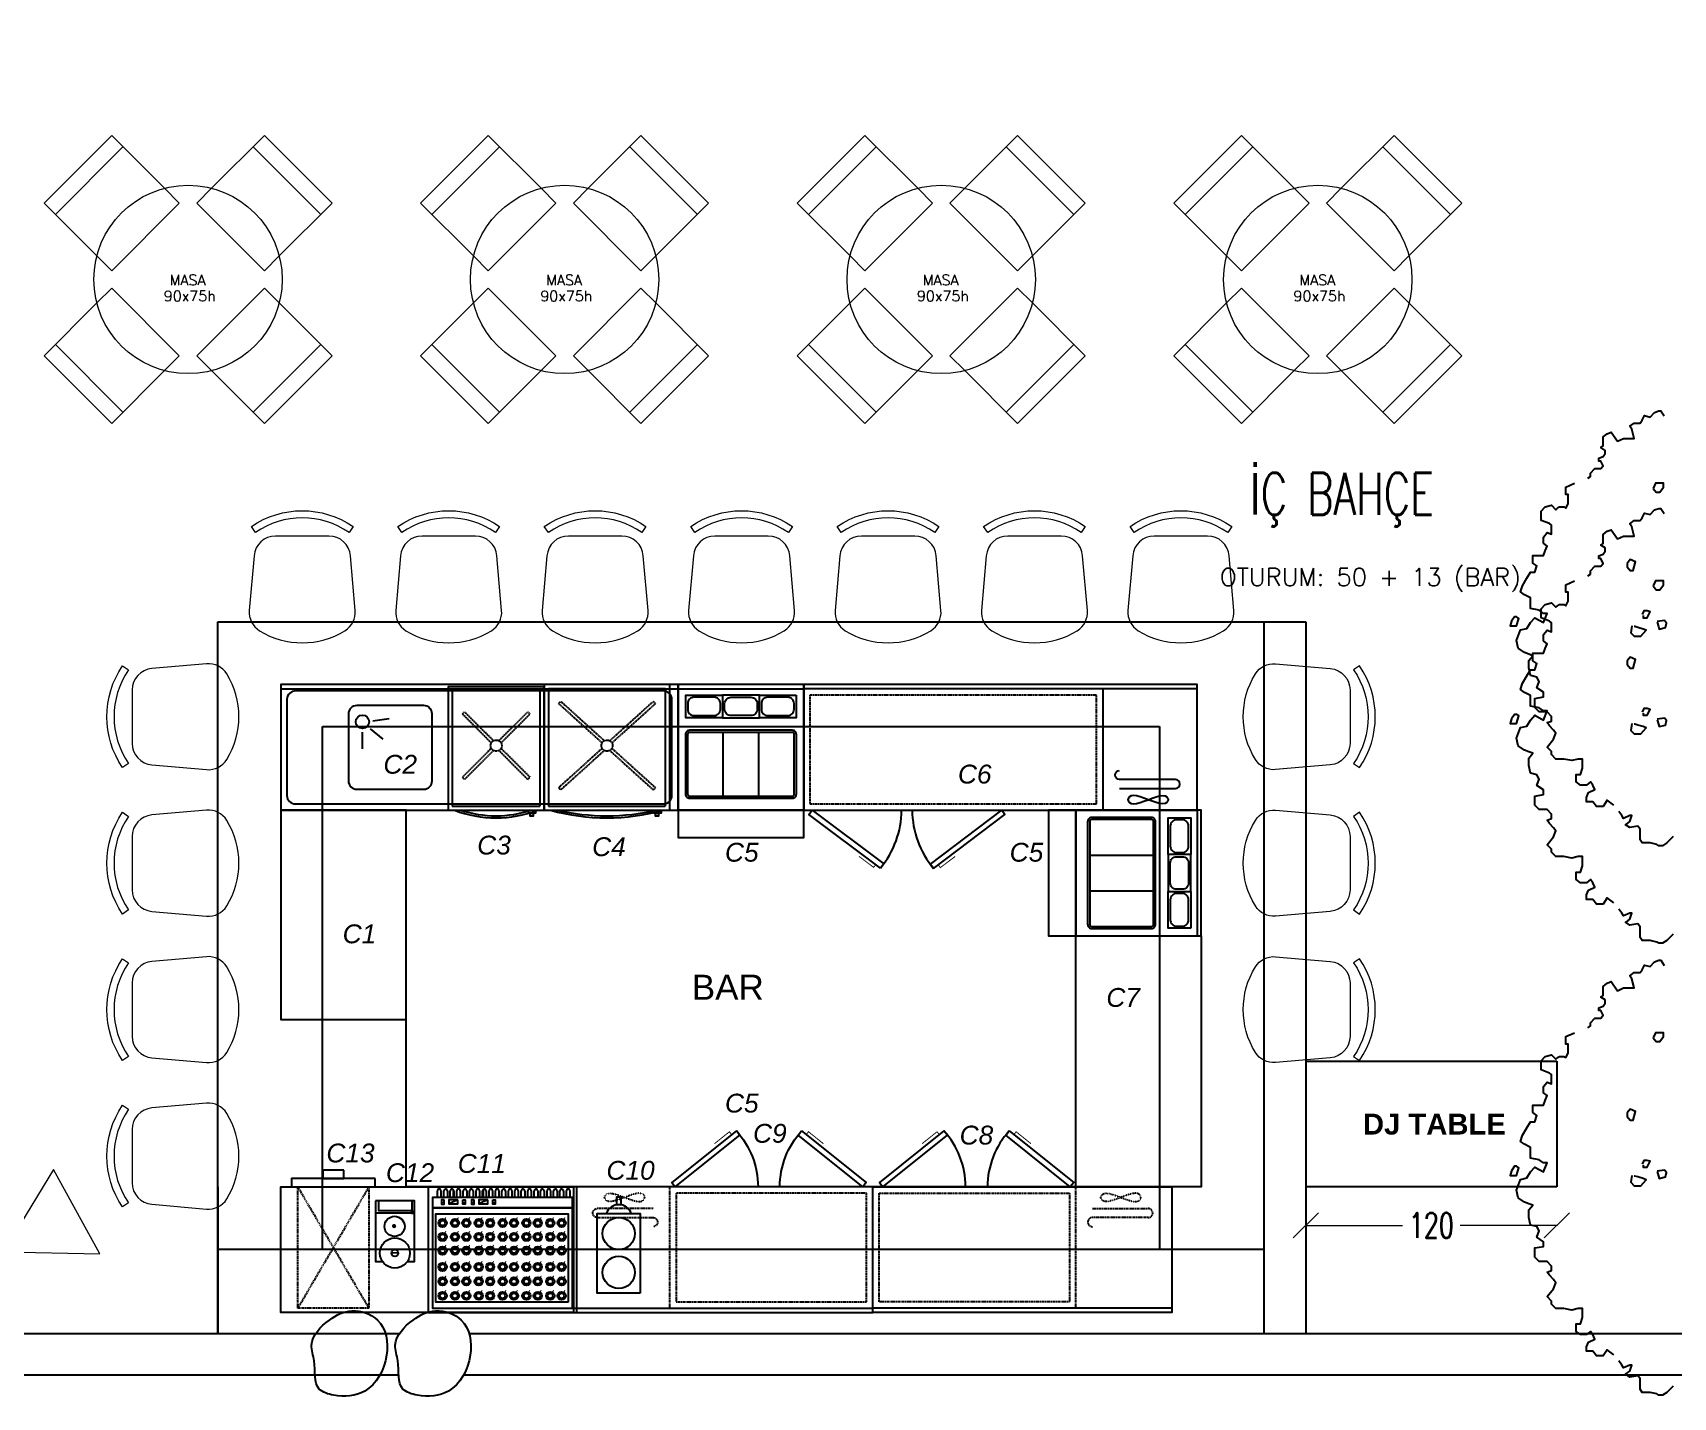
# Model space of a CAD drawing. Header units: centimetres. Extents: x 25718 to 30447, y -4730 to -3356.
# Drawn here: x 28800 to 29584, y -4681 to -4029 of the extents above; entities that cross this region are included whole.
import ezdxf
from ezdxf.enums import TextEntityAlignment as Align

# ---------------------------------------------------------------- set-up
doc = ezdxf.new("R2010")
doc.units = ezdxf.units.CM
doc.header["$PDMODE"] = 34
doc.linetypes.add('DASHED', pattern=[0.75, 0.5, -0.25])
doc.linetypes.add('HIDDEN', pattern=[9.525, 6.35, -3.175])
doc.layers.add('gor', color=7, linetype='Continuous', lineweight=18)
doc.layers.add('mn-tefris', color=241, linetype='Continuous', lineweight=20)
for name, color, linetype in [('HANE_duvar', 4, 'Continuous'), ('HANE_merdiven', 3, 'Continuous'), ('Kıtc-002 Çizgi', 7, 'Continuous'), ('Kıtc-006 Yazı 001', 1, 'Continuous'), ('mn-yazı1', 3, 'Continuous'), ('mn-yazı2', 11, 'Continuous'), ('S2000-002 Çizgi', 7, 'Continuous')]:
    doc.layers.add(name, color=color, linetype=linetype)
doc.styles.add('DIM', font='romans.shx', dxfattribs={"width": 0.7})
doc.styles.add('gotic', font='romanstw.shx', dxfattribs={"width": 0.8})
doc.styles.get("Standard").update_dxf_attribs({"font": 'arial.ttf'})
doc.styles.add('STY2', font='SASB____.PFB')
doc.dimstyles.new('iç', dxfattribs={"dimscale": 0.2, "dimtxt": 60, "dimasz": 60, "dimexe": 15, "dimexo": 10, "dimgap": 18, "dimtad": 0, "dimdec": 0, "dimrnd": 0.5, "dimdsep": 46, "dimtxsty": 'DIM', "dimblk": 'OBLIQUE', "dimcen": 6, "dimdle": 1.25, "dimse1": 1, "dimse2": 1, "dimclrd": 256, "dimclrt": 2, "dimadec": 0, "dimazin": 0, "dimtfac": 1, "dimtdec": 0, "dimtix": 1, "dimtmove": 1, "dimatfit": 3, "dimldrblk": 'OBLIQUE', "dimfxl": 1, "dimtolj": 1, "dimlwd": -1, "dimarcsym": 0})

# ---------------------------------------------------------------- blocks, each defined once
blk = doc.blocks.new('SAND6')
blk.add_line((0.2286, 0.381), (-0.2286, 0.381))
at = {"linetype": 'HIDDEN'}
for p, q in [((-0.2286, 0), (-0.2286, 0.1)), ((0.2286, 0.1), (0.2286, 0)), ((0.2286, 0), (-0.2286, 0))]:
    blk.add_line(p, q, dxfattribs=at)
blk.add_lwpolyline([(0.2286, 0.1), (0.2286, 0.4572), (-0.2286, 0.4572), (-0.2286, 0.1)])
blk = doc.blocks.new('SAND5')
for points in [[(0.243, 0.5559), (0.2236, 0.5275, 0.309364), (-0.2236, 0.5275), (-0.243, 0.5559, -0.309364)], [(-0.1275, 0.5103, 0.389031), (-0.2303, 0.416), (-0.253, 0.1546, 0.283804), (-0.2043, 0.0578, 0.282906), (0.2043, 0.0578, 0.283804), (0.253, 0.1546), (0.2303, 0.416, 0.389031), (0.1275, 0.5103)]]:
    blk.add_lwpolyline(points, format="xyb", close=True)
blk = doc.blocks.new('_OBLIQUE')
at = {"color": 0, "linetype": 'ByBlock'}
blk.add_line((-0.5, -0.5), (0.5, 0.5), dxfattribs=at)
blk = doc.blocks.new('*D447')
at = {"layer": 'Defpoints', "color": 0, "transparency": 16777216}
for p in [(29408.46, -4580.64), (29528.46, -4580.64), (29528.46, -4599.03)]:
    blk.add_point(p, dxfattribs=at)
at = {"layer": 'mn-tefris', "transparency": 16777216}
for p, q in [((29408.21, -4599.03), (29454.66, -4599.03)), ((29528.71, -4599.03), (29482.26, -4599.03))]:
    blk.add_line(p, q, dxfattribs=at)
at = {"layer": 'mn-tefris', "transparency": 16777216, "xscale": 12, "yscale": 12, "zscale": 12, "rotation": 180}
blk.add_blockref('_OBLIQUE', (29408.46, -4599.03), dxfattribs=at)
at = {"layer": 'mn-tefris', "transparency": 16777216, "xscale": 12, "yscale": 12, "zscale": 12}
blk.add_blockref('_OBLIQUE', (29528.46, -4599.03), dxfattribs=at)
at = {"layer": 'mn-tefris', "color": 2, "transparency": 16777216, "insert": (29468.46, -4599.03), "char_height": 12, "attachment_point": 5, "style": 'DIM'}
blk.add_mtext('\\A1;120', dxfattribs=at)
blk = doc.blocks.new('A$C74A21287')
at = {"layer": 'Kıtc-002 Çizgi'}
for points in [[(0, 3.66), (46, 3.66), (46, 62.66), (0, 62.66)], [(39.17, 2.2), (40.63, 2.2), (40.63, 0.75), (39.17, 0.75)]]:
    blk.add_lwpolyline(points, close=True, dxfattribs=at)
at = {"layer": 'Kıtc-002 Çizgi', "linetype": 'DASHED', "ltscale": 0.5}
blk.add_lwpolyline([(2, 5.66), (44, 5.66), (44, 60.66), (2, 60.66)], close=True, dxfattribs=at)
for points in [[(6.84, 49.65), (7.88, 50.69)], [(6.84, 49.65), (20.66, 35.82)], [(7.88, 50.69), (21.7, 36.87)], [(24.37, 36.94), (38.12, 50.69)], [(25.41, 35.9), (39.16, 49.65)], [(38.12, 50.69), (39.16, 49.65)], [(20.59, 33.16), (6.84, 19.41)], [(21.63, 32.11), (7.88, 18.37)], [(24.3, 32.19), (38.12, 18.37)], [(25.34, 33.23), (39.16, 19.41)], [(7.88, 18.37), (6.84, 19.41)], [(38.12, 18.37), (39.16, 19.41)]]:
    blk.add_lwpolyline(points, dxfattribs=at)
at = {"layer": 'Kıtc-002 Çizgi'}
for points in [[(38.21, 3.18), (38.21, 3.66), (41.85, 3.66)], [(41.85, 3.31), (41.85, 2.2), (38.21, 2.2)]]:
    blk.add_lwpolyline(points, dxfattribs=at)
at = {"layer": 'Kıtc-002 Çizgi', "linetype": 'DASHED', "ltscale": 0.5}
blk.add_circle((23, 34.53), 2.67, dxfattribs=at)
at = {"layer": 'Kıtc-002 Çizgi'}
for radius, start, end in [(55.88, 249.14315, 290.85685), (54.88, 252.08237, 287.91763)]:
    blk.add_arc((22.9, 55.88), radius, start, end, dxfattribs=at)
blk = doc.blocks.new('A$C723D60DA')
at = {"layer": 'Kıtc-002 Çizgi'}
for points in [[(0, 3.66), (60, 3.66), (60, 63.66), (0, 63.66)], [(53.17, 2.2), (54.63, 2.2), (54.63, 0.75), (53.17, 0.75)]]:
    blk.add_lwpolyline(points, close=True, dxfattribs=at)
at = {"layer": 'Kıtc-002 Çizgi', "linetype": 'DASHED', "ltscale": 0.5}
blk.add_lwpolyline([(2, 5.66), (58, 5.66), (58, 61.66), (2, 61.66)], close=True, dxfattribs=at)
for points in [[(6.84, 54.65), (7.88, 55.69)], [(7.88, 55.69), (28.7, 36.87)], [(31.37, 36.94), (52.12, 55.69)], [(52.12, 55.69), (53.16, 54.65)], [(6.84, 54.65), (27.66, 35.82)], [(32.41, 35.9), (53.16, 54.65)], [(27.59, 33.16), (6.84, 14.41)], [(28.63, 32.11), (7.88, 13.37)], [(31.3, 32.19), (52.12, 13.37)], [(32.34, 33.23), (53.16, 14.41)], [(7.88, 13.37), (6.84, 14.41)], [(52.12, 13.37), (53.16, 14.41)]]:
    blk.add_lwpolyline(points, dxfattribs=at)
at = {"layer": 'Kıtc-002 Çizgi'}
for points in [[(52.21, 3.18), (52.21, 3.66), (55.85, 3.66)], [(55.85, 3.31), (55.85, 2.2), (52.21, 2.2)]]:
    blk.add_lwpolyline(points, dxfattribs=at)
at = {"layer": 'Kıtc-002 Çizgi', "linetype": 'DASHED', "ltscale": 0.5}
blk.add_circle((30, 34.53), 2.67, dxfattribs=at)
at = {"layer": 'Kıtc-002 Çizgi'}
for centre, radius, start, end in [((29.9, 100.61), 100.61, 254.49408, 285.50592), ((29.9, 109.49), 108.49, 257.28187, 282.71813)]:
    blk.add_arc(centre, radius, start, end, dxfattribs=at)
blk = doc.blocks.new('A$C1154584E')
at = {"layer": 'Kıtc-002 Çizgi'}
for p, q in [((44.02, 46.42), (51.83, 47.53)), ((38.88, 40.95), (38.88, 33.06)), ((42.79, 42.61), (48.88, 37.6))]:
    blk.add_line(p, q, dxfattribs=at)
for points in [[(0, 61.66), (190, 61.66), (190, 63.66), (0, 63.66)], [(0, 3.66), (190, 3.66), (190, 63.66), (0, 63.66)]]:
    blk.add_lwpolyline(points, close=True, dxfattribs=at)
for points in [[(7, 6.66), (183, 6.66, 0.414214), (187, 10.66), (187, 56.66, 0.414214), (183, 60.66), (7, 60.66, 0.414214), (3, 56.66), (3, 10.66, 0.414214)], [(36.36, 13.66), (68.36, 13.66, 0.414214), (72.36, 17.66), (72.36, 49.66, 0.414214), (68.36, 53.66), (36.36, 53.66, 0.414214), (32.36, 49.66), (32.36, 17.66, 0.414214)]]:
    blk.add_lwpolyline(points, format="xyb", close=True, dxfattribs=at)
blk.add_circle((39.07, 45.91), 3.19, dxfattribs=at)
for name, p in [('A$C723D60DA', (126, 0)), ('A$C74A21287', (80, 0))]:
    blk.add_blockref(name, p, dxfattribs=at)
blk = doc.blocks.new('A$C60DA315C')
at = {"layer": 'Kıtc-002 Çizgi'}
blk.add_lwpolyline([(10.8, 0), (0, 0), (0, 17.6), (10.8, 17.6)], close=True, dxfattribs=at)
blk.add_lwpolyline([(9.8, 4), (9.8, 13.6, 0.414214), (6.8, 16.6), (4, 16.6, 0.414214), (1, 13.6), (1, 4, 0.414214), (4, 1), (6.8, 1, 0.414214)], format="xyb", close=True, dxfattribs=at)
blk = doc.blocks.new('A$C6AC73336')
at = {"layer": 'Kıtc-002 Çizgi'}
for p, q in [((21.5, 19.7), (21.5, 50.2)), ((38.5, 19.7), (38.5, 50.2))]:
    blk.add_line(p, q, dxfattribs=at)
for points in [[(0, 73), (0, 13), (60, 13), (60, 73)], [(0, 71), (60, 71), (60, 73), (0, 73)], [(0, 13), (0, 0), (60, 0), (60, 13)]]:
    blk.add_lwpolyline(points, close=True, dxfattribs=at)
for points in [[(54.5, 51.2), (5.5, 51.2, 0.414214), (3.5, 49.2), (3.5, 20.7, 0.414214), (5.5, 18.7), (54.5, 18.7, 0.414214), (56.5, 20.7), (56.5, 49.2, 0.414214)], [(54.5, 50.2), (5.5, 50.2, 0.414214), (4.5, 49.2), (4.5, 20.7, 0.414214), (5.5, 19.7), (54.5, 19.7, 0.414214), (55.5, 20.7), (55.5, 49.2, 0.414214)]]:
    blk.add_lwpolyline(points, format="xyb", close=True, dxfattribs=at)
at = {"layer": 'Kıtc-002 Çizgi', "rotation": 90}
for p in [(21.2, 57.2), (56.4, 57.2)]:
    blk.add_blockref('A$C60DA315C', p, dxfattribs=at)
at = {"layer": 'Kıtc-002 Çizgi', "xscale": -1, "rotation": 270}
blk.add_blockref('A$C60DA315C', (21.2, 57.2), dxfattribs=at)
blk = doc.blocks.new('A$C40C258A3')
at = {"layer": 'Kıtc-002 Çizgi'}
blk.add_line((188, 85.82), (0, 85.82), dxfattribs=at)
for points in [[(188, 27.82), (188, 87.82), (0, 87.82), (0, 27.82)], [(171.56, 30.84), (170.1, 31.01), (168.4, 31.47), (166.54, 32.11), (164.59, 32.84), (162.64, 33.58), (160.78, 34.22), (159.07, 34.67), (157.62, 34.85), (156.47, 34.67), (155.66, 34.22), (155.17, 33.58), (155, 32.84), (155.17, 32.11), (155.66, 31.47), (156.47, 31.01), (157.62, 30.84), (159.07, 31.01), (160.78, 31.47), (162.64, 32.11), (164.59, 32.84), (166.54, 33.58), (168.4, 34.22), (170.1, 34.67), (171.56, 34.85), (172.7, 34.67), (173.52, 34.22), (174.01, 33.58), (174.17, 32.84), (174.01, 32.11), (173.52, 31.47), (172.7, 31.01)], [(36.69, 0.15), (2.46, 25.76), (4, 27.82), (38.23, 2.2)], [(62.06, 0), (96.17, 25.77), (94.62, 27.82), (60.51, 2.05)]]:
    blk.add_lwpolyline(points, close=True, dxfattribs=at)
at = {"layer": 'Kıtc-002 Çizgi', "linetype": 'DASHED'}
blk.add_lwpolyline([(140, 82.82), (3, 82.82), (3, 30.82), (140, 30.82)], close=True, dxfattribs=at)
at = {"layer": 'Kıtc-002 Çizgi'}
blk.add_lwpolyline([(143, 85.82), (143, 27.82)], dxfattribs=at)
for points in [[(177.67, 42.5), (151, 42.5, -1), (151, 46.84)], [(151, 38.15), (177.67, 38.15, 1), (177.67, 42.5)]]:
    blk.add_lwpolyline(points, format="xyb", dxfattribs=at)
at = {"layer": 'Kıtc-002 Çizgi', "const_width": 0.428}
for points in [[(34.44, 1.84), (33.45, 0.51), (27.79, 4.74), (26.35, 5.83)], [(64.3, 1.7), (65.3, 0.38), (70.93, 4.63), (72.38, 5.72)]]:
    blk.add_lwpolyline(points, dxfattribs=at)
at = {"layer": 'Kıtc-002 Çizgi'}
for centre, start, end in [((4, 27.82), 319.75503, 0), ((94.62, 27.82), 180, 220.50921)]:
    blk.add_arc(centre, 42.75, start, end, dxfattribs=at)
blk = doc.blocks.new('A$C58BA7D08')
at = {"layer": 'Kıtc-002 Çizgi'}
blk.add_line((-1, 84.83), (142, 84.83), dxfattribs=at)
for points in [[(-1, 26.83), (-1, 86.83), (142, 86.83), (142, 26.83)], [(76.8, 0), (45.9, 24.77), (47.56, 26.83), (78.45, 2.06)], [(107.95, 0), (138.85, 24.77), (137.2, 26.83), (106.3, 2.06)]]:
    blk.add_lwpolyline(points, close=True, dxfattribs=at)
at = {"layer": 'Kıtc-002 Çizgi', "linetype": 'DASHED'}
blk.add_lwpolyline([(45, 84.83), (45, 26.83)], dxfattribs=at)
blk.add_lwpolyline([(48, 81.83), (139, 81.83), (139, 29.83), (48, 29.83)], close=True, dxfattribs=at)
for points in [[(37, 37.17), (10.33, 37.17, -1), (10.33, 41.51)], [(10.33, 41.51), (37, 41.51, 1), (37, 45.86)]]:
    blk.add_lwpolyline(points, format="xyb", dxfattribs=at)
at = {"layer": 'Kıtc-002 Çizgi', "linetype": 'DASHED', "ltscale": 0.1}
blk.add_lwpolyline([(16.44, 29.86), (17.9, 30.03), (19.6, 30.48), (21.46, 31.12), (23.41, 31.86), (25.36, 32.59), (27.22, 33.23), (28.93, 33.69), (30.38, 33.86), (31.53, 33.69), (32.34, 33.23), (32.83, 32.59), (33, 31.86), (32.83, 31.12), (32.34, 30.48), (31.53, 30.03), (30.38, 29.86), (28.93, 30.03), (27.22, 30.48), (25.36, 31.12), (23.41, 31.86), (21.46, 32.59), (19.6, 33.23), (17.9, 33.69), (16.44, 33.86), (15.3, 33.69), (14.48, 33.23), (13.99, 32.59), (13.83, 31.86), (13.99, 31.12), (14.48, 30.48), (15.3, 30.03)], close=True, dxfattribs=at)
at = {"layer": 'Kıtc-002 Çizgi', "const_width": 0.44}
for points in [[(74.54, 1.81), (73.48, 0.48), (67.81, 5.03), (66.36, 6.19)], [(110.21, 1.81), (111.28, 0.48), (116.95, 5.03), (118.4, 6.19)]]:
    blk.add_lwpolyline(points, dxfattribs=at)
at = {"layer": 'Kıtc-002 Çizgi'}
for centre, start, end in [((47.56, 26.83), 317.45675, 0), ((137.2, 26.83), 180, 222.54325)]:
    blk.add_arc(centre, 39.6, start, end, dxfattribs=at)
blk = doc.blocks.new('A$C6EFB1E53')
at = {"layer": 'Kıtc-002 Çizgi', "color": 254, "linetype": 'DASHED'}
for p, q in [((3, 66), (37, 8)), ((37, 66), (3, 8))]:
    blk.add_line(p, q, dxfattribs=at)
blk.add_lwpolyline([(37, 8), (3, 8), (3, 66), (37, 66)], close=True, dxfattribs=at)
at = {"layer": 'Kıtc-002 Çizgi'}
for points in [[(0, 4), (40, 4), (40, 8), (0, 8)], [(15, 0), (25, 0), (25, 4), (15, 4)]]:
    blk.add_lwpolyline(points, close=True, dxfattribs=at)
blk = doc.blocks.new('A$C11B52C1B')
at = {"layer": 'Kıtc-002 Çizgi'}
for p, q in [((42.42, 6.26), (46.75, 8.18)), ((56.79, 6.26), (61.12, 8.18))]:
    blk.add_line(p, q, dxfattribs=at)
for points in [[(0, 0), (71, 0), (71, 60), (0, 60)], [(2, 10), (69, 10), (69, 58), (2, 58)], [(4, 55), (4, 13), (67.5, 13), (67.5, 55)], [(2, 5), (69, 5), (69, 10), (2, 10)], [(40.13, 6.14), (38.95, 6.14), (38.95, 8.24), (40.13, 8.24)], [(42.42, 6.26), (46.75, 6.26), (46.75, 8.18), (42.42, 8.18)], [(49.04, 6.14), (50.21, 6.14), (50.21, 8.24), (49.04, 8.24)], [(54.5, 6.14), (53.32, 6.14), (53.32, 8.24), (54.5, 8.24)], [(56.79, 6.26), (61.12, 6.26), (61.12, 8.18), (56.79, 8.18)], [(63.41, 6.14), (64.58, 6.14), (64.58, 8.24), (63.41, 8.24)]]:
    blk.add_lwpolyline(points, close=True, dxfattribs=at)
for points, const_width in [([(6.15, 50.33), (5.57, 49.38)], 0.5), ([(11.59, 50.33), (11.01, 49.38)], 0.5), ([(17.53, 50.33), (16.95, 49.38)], 0.5), ([(22.97, 50.33), (22.39, 49.38)], 0.5), ([(28.91, 50.33), (28.33, 49.38)], 0.5), ([(34.36, 50.33), (33.77, 49.38)], 0.5), ([(40.29, 50.33), (39.71, 49.38)], 0.5), ([(45.74, 50.33), (45.16, 49.38)], 0.5), ([(51.68, 50.33), (51.09, 49.38)], 0.5), ([(57.12, 50.33), (56.54, 49.38)], 0.5), ([(63.06, 50.33), (62.48, 49.38)], 0.5), ([(6.15, 43.43), (5.57, 42.49)], 0.5), ([(11.59, 43.43), (11.01, 42.49)], 0.5), ([(17.53, 43.43), (16.95, 42.49)], 0.5), ([(22.97, 43.43), (22.39, 42.49)], 0.5), ([(28.91, 43.43), (28.33, 42.49)], 0.5), ([(34.36, 43.43), (33.77, 42.49)], 0.5), ([(40.29, 43.43), (39.71, 42.49)], 0.5), ([(45.74, 43.43), (45.16, 42.49)], 0.5), ([(51.68, 43.43), (51.09, 42.49)], 0.5), ([(57.12, 43.43), (56.54, 42.49)], 0.5), ([(63.06, 43.43), (62.48, 42.49)], 0.5), ([(6.15, 36.51), (5.57, 35.56)], 0.5), ([(11.59, 36.51), (11.01, 35.56)], 0.5), ([(17.53, 36.51), (16.95, 35.56)], 0.5), ([(22.97, 36.51), (22.39, 35.56)], 0.5), ([(28.91, 36.51), (28.33, 35.56)], 0.5), ([(34.36, 36.51), (33.77, 35.56)], 0.5), ([(40.29, 36.51), (39.71, 35.56)], 0.5), ([(45.74, 36.51), (45.16, 35.56)], 0.5), ([(51.68, 36.51), (51.09, 35.56)], 0.5), ([(57.12, 36.51), (56.54, 35.56)], 0.5), ([(63.06, 36.51), (62.48, 35.56)], 0.5), ([(6.15, 28.73), (5.57, 27.78)], 0.5), ([(11.59, 28.73), (11.01, 27.78)], 0.5), ([(17.53, 28.73), (16.95, 27.78)], 0.5), ([(22.97, 28.73), (22.39, 27.78)], 0.5), ([(28.91, 28.73), (28.33, 27.78)], 0.5), ([(34.36, 28.73), (33.77, 27.78)], 0.5), ([(40.29, 28.73), (39.71, 27.78)], 0.5), ([(45.74, 28.73), (45.16, 27.78)], 0.5), ([(51.68, 28.73), (51.09, 27.78)], 0.5), ([(57.12, 28.73), (56.54, 27.78)], 0.5), ([(63.06, 28.73), (62.48, 27.78)], 0.5), ([(6.15, 22.14), (5.57, 21.19)], 0.5), ([(6.15, 15.54), (5.57, 14.59)], 0.5), ([(11.59, 22.14), (11.01, 21.19)], 0.5), ([(11.59, 15.54), (11.01, 14.59)], 0.5), ([(17.53, 22.14), (16.95, 21.19)], 0.5), ([(17.53, 15.54), (16.95, 14.59)], 0.5), ([(22.97, 22.14), (22.39, 21.19)], 0.5), ([(22.97, 15.54), (22.39, 14.59)], 0.5), ([(28.91, 22.14), (28.33, 21.19)], 0.5), ([(28.91, 15.54), (28.33, 14.59)], 0.5), ([(34.36, 22.14), (33.77, 21.19)], 0.5), ([(34.36, 15.54), (33.77, 14.59)], 0.5), ([(40.29, 22.14), (39.71, 21.19)], 0.5), ([(40.29, 15.54), (39.71, 14.59)], 0.5), ([(45.74, 22.14), (45.16, 21.19)], 0.5), ([(45.74, 15.54), (45.16, 14.59)], 0.5), ([(51.68, 22.14), (51.09, 21.19)], 0.5), ([(51.68, 15.54), (51.09, 14.59)], 0.5), ([(57.12, 22.14), (56.54, 21.19)], 0.5), ([(57.12, 15.54), (56.54, 14.59)], 0.5), ([(63.06, 22.14), (62.48, 21.19)], 0.5), ([(63.06, 15.54), (62.48, 14.59)], 0.5), ([(40.13, 7.5), (38.95, 7.5)], 0.5), ([(44.61, 5), (44.61, 1.5)], 1), ([(49.04, 7.5), (50.21, 7.5)], 0.5), ([(54.5, 7.5), (53.32, 7.5)], 0.5), ([(58.98, 5), (58.98, 1.5)], 1), ([(63.41, 7.5), (64.58, 7.5)], 0.5)]:
    blk.add_lwpolyline(points, dxfattribs=dict(at, const_width=const_width))
for points in [[(3.24, 1.85), (3.24, 5)], [(4.92, 5), (4.92, 1.85)], [(6.33, 1.85), (6.33, 5)], [(8, 5), (8, 1.85)], [(9.41, 1.85), (9.41, 5)], [(11.08, 5), (11.08, 1.85)], [(12.49, 1.85), (12.49, 5)], [(14.17, 5), (14.17, 1.85)], [(15.58, 1.85), (15.58, 5)], [(17.25, 5), (17.25, 1.85)], [(18.66, 1.85), (18.66, 5)], [(20.33, 5), (20.33, 1.85)], [(21.74, 1.85), (21.74, 5)], [(23.42, 5), (23.42, 1.85)], [(24.83, 1.85), (24.83, 5)], [(26.5, 5), (26.5, 1.85)], [(27.91, 1.85), (27.91, 5)], [(29.59, 5), (29.59, 1.85)], [(31, 1.85), (31, 5)], [(32.67, 5), (32.67, 1.85)], [(34.08, 1.85), (34.08, 5)], [(35.75, 5), (35.75, 1.85)], [(37.16, 1.85), (37.16, 5)], [(38.84, 5), (38.84, 1.85)], [(40.25, 1.85), (40.25, 5)], [(41.92, 5), (41.92, 1.85)], [(43.33, 1.85), (43.33, 5)], [(44.53, 5), (44.53, 1.85)], [(45, 5), (45, 1.85)], [(46.41, 1.85), (46.41, 5)], [(48.09, 5), (48.09, 1.85)], [(49.5, 1.85), (49.5, 5)], [(51.17, 5), (51.17, 1.85)], [(52.58, 1.85), (52.58, 5)], [(54.26, 5), (54.26, 1.85)], [(55.66, 1.85), (55.66, 5)], [(57.34, 5), (57.34, 1.85)], [(58.75, 1.85), (58.75, 5)], [(58.9, 5), (58.9, 1.85)], [(60.42, 5), (60.42, 1.85)], [(61.83, 1.85), (61.83, 5)], [(63.51, 5), (63.51, 1.85)], [(64.92, 1.85), (64.92, 5)], [(66.59, 5), (66.59, 1.85)]]:
    blk.add_lwpolyline(points, dxfattribs=at)
for centre, radius in [((7.22, 52.07), 1.98), ((7.22, 45.17), 1.98), ((7.22, 52.07), 1.24), ((12.66, 52.07), 1.98), ((12.66, 45.17), 1.98), ((12.66, 52.07), 1.24), ((18.6, 52.07), 1.98), ((18.6, 45.17), 1.98), ((18.6, 52.07), 1.24), ((24.04, 52.07), 1.98), ((24.04, 45.17), 1.98), ((24.04, 52.07), 1.24), ((29.98, 52.07), 1.98), ((29.98, 45.17), 1.98), ((29.98, 52.07), 1.24), ((35.42, 52.07), 1.98), ((35.42, 45.17), 1.98), ((35.42, 52.07), 1.24), ((41.36, 52.07), 1.98), ((41.36, 45.17), 1.98), ((41.36, 52.07), 1.24), ((46.81, 52.07), 1.98), ((46.81, 45.17), 1.98), ((46.81, 52.07), 1.24), ((52.74, 52.07), 1.98), ((52.74, 45.17), 1.98), ((52.74, 52.07), 1.24), ((58.19, 52.07), 1.98), ((58.19, 45.17), 1.98), ((58.19, 52.07), 1.24), ((64.13, 52.07), 1.98), ((64.13, 45.17), 1.98), ((64.13, 52.07), 1.24), ((7.22, 38.25), 1.98), ((7.22, 45.17), 1.24), ((7.22, 38.25), 1.24), ((12.66, 38.25), 1.98), ((12.66, 45.17), 1.24), ((12.66, 38.25), 1.24), ((18.6, 38.25), 1.98), ((18.6, 45.17), 1.24), ((18.6, 38.25), 1.24), ((24.04, 38.25), 1.98), ((24.04, 45.17), 1.24), ((24.04, 38.25), 1.24), ((29.98, 38.25), 1.98), ((29.98, 45.17), 1.24), ((29.98, 38.25), 1.24), ((35.42, 38.25), 1.98), ((35.42, 45.17), 1.24), ((35.42, 38.25), 1.24), ((41.36, 38.25), 1.98), ((41.36, 45.17), 1.24), ((41.36, 38.25), 1.24), ((46.81, 38.25), 1.98), ((46.81, 45.17), 1.24), ((46.81, 38.25), 1.24), ((52.74, 38.25), 1.98), ((52.74, 45.17), 1.24), ((52.74, 38.25), 1.24), ((58.19, 38.25), 1.98), ((58.19, 45.17), 1.24), ((58.19, 38.25), 1.24), ((64.13, 38.25), 1.98), ((64.13, 45.17), 1.24), ((64.13, 38.25), 1.24), ((7.22, 30.47), 1.98), ((7.22, 30.47), 1.24), ((12.66, 30.47), 1.98), ((12.66, 30.47), 1.24), ((18.6, 30.47), 1.98), ((18.6, 30.47), 1.24), ((24.04, 30.47), 1.98), ((24.04, 30.47), 1.24), ((29.98, 30.47), 1.98), ((29.98, 30.47), 1.24), ((35.42, 30.47), 1.98), ((35.42, 30.47), 1.24), ((41.36, 30.47), 1.98), ((41.36, 30.47), 1.24), ((46.81, 30.47), 1.98), ((46.81, 30.47), 1.24), ((52.74, 30.47), 1.98), ((52.74, 30.47), 1.24), ((58.19, 30.47), 1.98), ((58.19, 30.47), 1.24), ((64.13, 30.47), 1.98), ((64.13, 30.47), 1.24), ((7.22, 23.88), 1.98), ((7.22, 23.88), 1.24), ((12.66, 23.88), 1.98), ((12.66, 23.88), 1.24), ((18.6, 23.88), 1.98), ((18.6, 23.88), 1.24), ((24.04, 23.88), 1.98), ((24.04, 23.88), 1.24), ((29.98, 23.88), 1.98), ((29.98, 23.88), 1.24), ((35.42, 23.88), 1.98), ((35.42, 23.88), 1.24), ((41.36, 23.88), 1.98), ((41.36, 23.88), 1.24), ((46.81, 23.88), 1.98), ((46.81, 23.88), 1.24), ((52.74, 23.88), 1.98), ((52.74, 23.88), 1.24), ((58.19, 23.88), 1.98), ((58.19, 23.88), 1.24), ((64.13, 23.88), 1.98), ((64.13, 23.88), 1.24), ((7.22, 17.28), 1.98), ((7.22, 17.28), 1.24), ((12.66, 17.28), 1.98), ((12.66, 17.28), 1.24), ((18.6, 17.28), 1.98), ((18.6, 17.28), 1.24), ((24.04, 17.28), 1.98), ((24.04, 17.28), 1.24), ((29.98, 17.28), 1.98), ((29.98, 17.28), 1.24), ((35.42, 17.28), 1.98), ((35.42, 17.28), 1.24), ((41.36, 17.28), 1.98), ((41.36, 17.28), 1.24), ((46.81, 17.28), 1.98), ((46.81, 17.28), 1.24), ((52.74, 17.28), 1.98), ((52.74, 17.28), 1.24), ((58.19, 17.28), 1.98), ((58.19, 17.28), 1.24), ((64.13, 17.28), 1.98), ((64.13, 17.28), 1.24)]:
    blk.add_circle(centre, radius, dxfattribs=at)
for centre in [(4.08, 1.85), (7.16, 1.85), (10.25, 1.85), (13.33, 1.85), (16.41, 1.85), (19.5, 1.85), (22.58, 1.85), (25.66, 1.85), (28.75, 1.85), (31.83, 1.85), (34.92, 1.85), (38, 1.85), (41.08, 1.85), (44.17, 1.85), (47.25, 1.85), (50.33, 1.85), (53.42, 1.85), (56.5, 1.85), (59.59, 1.85), (62.67, 1.85), (65.75, 1.85)]:
    blk.add_arc(centre, 0.837, 180, 0, dxfattribs=at)
blk = doc.blocks.new('A$C3DDB3116')
at = {"layer": 'Kıtc-002 Çizgi'}
blk.add_lwpolyline([(0, 45.94), (20.5, 45.94), (20.5, 7.94), (0, 7.94), (0, 45.94)], dxfattribs=at)
blk.add_lwpolyline([(9.32, 3.72), (11.18, 3.72), (11.18, 0), (9.32, 0)], close=True, dxfattribs=at)
for centre in [(10.25, 36.07), (10.25, 17.5)]:
    blk.add_circle(centre, 7.7, dxfattribs=at)
blk.add_arc((10.25, 10.08), 6.37, 199.63449, 340.36551, dxfattribs=at)
blk = doc.blocks.new('A$C1C4536AD')
at = {"layer": 'Kıtc-002 Çizgi'}
for points in [[(0, 29), (0, 0), (18.5, 0)], [(3.39, 29), (0, 29), (0, 26.84)], [(7.82, 24.81), (10.92, 24.88)], [(18.5, 26.95), (18.5, 29), (15.2, 29)], [(18.5, 0), (18.5, 29)], [(0, 5.79), (18.5, 5.79)], [(1.26, 0), (1.26, 4.77), (16.97, 4.77), (16.97, 0)]]:
    blk.add_lwpolyline(points, dxfattribs=at)
at = {"layer": 'Kıtc-002 Çizgi', "const_width": 1}
blk.add_lwpolyline([(9.18, 12.02, 1), (10.18, 12.02, 1)], format="xyb", close=True, dxfattribs=at)
at = {"layer": 'Kıtc-002 Çizgi'}
blk.add_lwpolyline([(0.33, 5.24), (1.35, 5.24), (1.35, 5.79), (0.33, 5.79)], close=True, dxfattribs=at)
for centre, radius in [((9.3, 24.88), 7.2), ((9.3, 24.88), 1.6), ((9.43, 12.15), 4.82)]:
    blk.add_circle(centre, radius, dxfattribs=at)

msp = doc.modelspace()

# ---------------------------------------------------------------- linework, layer by layer
for points in [[(29543.29, -4242), (29544.62, -4241.12), (29544.62, -4239.62), (29546.66, -4237.37), (29547.47, -4237.37), (29548.49, -4237.37), (29549.51, -4237.37), (29550.52, -4236.02), (29549.51, -4233.77), (29548.49, -4233.77), (29548.49, -4232.42), (29550.52, -4231.67), (29551.54, -4230.17), (29551.54, -4228.67), (29549.51, -4227.32), (29549.51, -4227.32), (29549.51, -4227.32), (29550.52, -4226.57), (29550.52, -4225.06), (29550.52, -4222.21), (29552.56, -4220.71), (29554.39, -4219.96), (29557.45, -4224.31), (29560.3, -4222.96), (29565.39, -4222.96), (29564.37, -4218.61), (29563.35, -4217.11), (29565.39, -4215.61), (29568.24, -4215.61), (29569.26, -4214.26), (29570.28, -4212.01), (29573.13, -4212.76), (29575.16, -4210.51), (29577.2, -4209.76), (29578.22, -4209.76), (29579.72, -4212.21)], [(29555.7, -4398.29), (29552.56, -4395.85), (29550.52, -4398.85), (29547.47, -4398.85), (29545.64, -4396.6), (29542.58, -4396.6), (29542.58, -4395.1), (29542.58, -4394.5), (29543.6, -4392.25), (29546.66, -4390.75), (29545.64, -4388.65), (29544.62, -4387.15), (29542.58, -4388.65), (29539.73, -4388.65), (29537.7, -4387.15), (29537.7, -4383.55), (29539.73, -4383.55), (29540.75, -4380.54), (29540.75, -4376.19), (29538.71, -4376.19), (29535.66, -4376.94), (29531.79, -4376.19), (29527.92, -4376.19), (29525.89, -4374.09), (29525.89, -4372.59), (29523.85, -4370.49), (29526.9, -4366.74), (29527.92, -4363.89), (29526.9, -4362.38), (29524.87, -4360.28), (29523.85, -4358.78), (29525.89, -4358.03), (29525.89, -4355.93), (29523.85, -4353.68), (29519.98, -4353.68), (29517.94, -4351.58), (29517.94, -4347.23), (29522.02, -4346.48), (29522.02, -4344.23), (29518.96, -4342.12), (29519.98, -4339.12), (29518.96, -4337.02), (29515.91, -4336.27), (29515.09, -4332.67), (29515.09, -4329.07), (29516.93, -4326.82), (29515.09, -4326.07), (29513.06, -4325.32), (29510, -4323.21), (29509.19, -4319.61), (29511.02, -4314.51), (29514.08, -4313.76), (29515.91, -4310.91), (29517.94, -4308.66), (29522.02, -4310.91), (29523.85, -4306.56), (29522.02, -4306.56), (29519.98, -4305.06), (29515.91, -4304.3), (29515.91, -4301.45), (29515.91, -4299.2), (29513.06, -4297.7), (29511.02, -4296.35), (29512.04, -4293.35), (29514.08, -4289.75), (29515.91, -4286.9), (29517.94, -4286.9), (29518.96, -4283.89), (29516.93, -4282.54), (29516.93, -4278.94), (29519.98, -4278.94), (29522.02, -4278.94), (29522.83, -4276.69), (29523.85, -4274.44), (29522.02, -4273.09), (29522.02, -4270.09), (29523.85, -4267.99), (29525.89, -4268.74), (29525.89, -4264.38), (29524.87, -4263.63), (29521, -4262.13), (29521, -4260.63), (29521, -4257.78), (29522.83, -4255.68), (29525.89, -4254.93), (29527.92, -4257.03), (29528.74, -4256.28), (29529.75, -4255.68), (29531.79, -4255.68), (29532.81, -4256.28), (29533.83, -4254.18), (29533.83, -4249.83), (29532.81, -4249.83), (29532.81, -4246.23), (29536.86, -4244.36)], [(29543.29, -4288.64), (29544.62, -4287.76), (29544.62, -4286.26), (29546.66, -4284.01), (29547.47, -4284.01), (29548.49, -4284.01), (29549.51, -4284.01), (29550.52, -4282.66), (29549.51, -4280.4), (29548.49, -4280.4), (29548.49, -4279.05), (29550.52, -4278.3), (29551.54, -4276.8), (29551.54, -4275.3), (29549.51, -4273.95), (29549.51, -4273.95), (29549.51, -4273.95), (29550.52, -4273.2), (29550.52, -4271.7), (29550.52, -4268.85), (29552.56, -4267.35), (29554.39, -4266.6), (29557.45, -4270.95), (29560.3, -4269.6), (29565.39, -4269.6), (29564.37, -4265.25), (29563.35, -4263.75), (29565.39, -4262.25), (29568.24, -4262.25), (29569.26, -4260.89), (29570.28, -4258.64), (29573.13, -4259.39), (29575.16, -4257.14), (29577.2, -4256.39), (29578.22, -4256.39), (29579.72, -4258.85)], [(29555.7, -4444.92), (29552.56, -4442.49), (29550.52, -4445.49), (29547.47, -4445.49), (29545.64, -4443.24), (29542.58, -4443.24), (29542.58, -4441.74), (29542.58, -4441.14), (29543.6, -4438.88), (29546.66, -4437.38), (29545.64, -4435.28), (29544.62, -4433.78), (29542.58, -4435.28), (29539.73, -4435.28), (29537.7, -4433.78), (29537.7, -4430.18), (29539.73, -4430.18), (29540.75, -4427.18), (29540.75, -4422.83), (29538.71, -4422.83), (29535.66, -4423.58), (29531.79, -4422.83), (29527.92, -4422.83), (29525.89, -4420.73), (29525.89, -4419.22), (29523.85, -4417.12), (29526.9, -4413.37), (29527.92, -4410.52), (29526.9, -4409.02), (29524.87, -4406.92), (29523.85, -4405.42), (29525.89, -4404.67), (29525.89, -4402.57), (29523.85, -4400.32), (29519.98, -4400.32), (29517.94, -4398.21), (29517.94, -4393.86), (29522.02, -4393.11), (29522.02, -4390.86), (29518.96, -4388.76), (29519.98, -4385.76), (29518.96, -4383.66), (29515.91, -4382.91), (29515.09, -4379.3), (29515.09, -4375.7), (29516.93, -4373.45), (29515.09, -4372.7), (29513.06, -4371.95), (29510, -4369.85), (29509.19, -4366.25), (29511.02, -4361.15), (29514.08, -4360.4), (29515.91, -4357.54), (29517.94, -4355.29), (29522.02, -4357.54), (29523.85, -4353.19), (29522.02, -4353.19), (29519.98, -4351.69), (29515.91, -4350.94), (29515.91, -4348.09), (29515.91, -4345.84), (29513.06, -4344.34), (29511.02, -4342.99), (29512.04, -4339.98), (29514.08, -4336.38), (29515.91, -4333.53), (29517.94, -4333.53), (29518.96, -4330.53), (29516.93, -4329.18), (29516.93, -4325.58), (29519.98, -4325.58), (29522.02, -4325.58), (29522.83, -4323.33), (29523.85, -4321.08), (29522.02, -4319.72), (29522.02, -4316.72), (29523.85, -4314.62), (29525.89, -4315.37), (29525.89, -4311.02), (29524.87, -4310.27), (29521, -4308.77), (29521, -4307.27), (29521, -4304.42), (29522.83, -4302.32), (29525.89, -4301.57), (29527.92, -4303.67), (29528.74, -4302.92), (29529.75, -4302.32), (29531.79, -4302.32), (29532.81, -4302.92), (29533.83, -4300.81), (29533.83, -4296.46), (29532.81, -4296.46), (29532.81, -4292.86), (29536.86, -4291)], [(29564.37, -4312.56), (29563.76, -4315.86), (29565.39, -4317.51), (29568.65, -4317.51), (29571.09, -4314.66), (29569.67, -4314.06), (29567.22, -4313.31), (29565.8, -4312.86), (29565.39, -4312.86)], [(29569.67, -4307.61), (29569.67, -4308.66), (29571.7, -4308.66), (29573.13, -4305.81), (29571.7, -4305.36), (29570.07, -4305.36), (29569.26, -4307.16)], [(29576.39, -4310.76), (29577, -4312.86), (29577.4, -4314.06), (29580.46, -4313.31), (29580.87, -4311.21), (29579.85, -4310.01), (29576.39, -4310.46)], [(29564.37, -4359.19), (29563.76, -4362.5), (29565.39, -4364.15), (29568.65, -4364.15), (29571.09, -4361.3), (29569.67, -4360.7), (29567.22, -4359.94), (29565.8, -4359.49), (29565.39, -4359.49)], [(29569.67, -4354.24), (29569.67, -4355.29), (29571.7, -4355.29), (29573.13, -4352.44), (29571.7, -4351.99), (29570.07, -4351.99), (29569.26, -4353.79)], [(29576.39, -4357.39), (29577, -4359.49), (29577.4, -4360.7), (29580.46, -4359.94), (29580.87, -4357.84), (29579.85, -4356.64), (29576.39, -4357.09)], [(29584.12, -4413.26), (29581.07, -4416.26), (29579.03, -4417.61), (29577.2, -4417.61), (29576.18, -4417.01), (29573.13, -4416.26), (29569.26, -4416.26), (29568.24, -4414.76), (29568.24, -4413.26), (29568.24, -4409.66), (29567.22, -4408.31), (29563.35, -4408.91), (29561.32, -4407.56), (29562.34, -4406.81), (29563.35, -4406.06), (29564.37, -4403.2), (29563.35, -4403.2), (29560.3, -4404.56), (29559.48, -4403.2), (29558.09, -4401.22)], [(29584.12, -4459.9), (29581.07, -4462.9), (29579.03, -4464.25), (29577.2, -4464.25), (29576.18, -4463.65), (29573.13, -4462.9), (29569.26, -4462.9), (29568.24, -4461.4), (29568.24, -4459.9), (29568.24, -4456.29), (29567.22, -4454.94), (29563.35, -4455.54), (29561.32, -4454.19), (29562.34, -4453.44), (29563.35, -4452.69), (29564.37, -4449.84), (29563.35, -4449.84), (29560.3, -4451.19), (29559.48, -4449.84), (29558.09, -4447.85)], [(29543.29, -4504.6), (29544.62, -4503.72), (29544.62, -4502.22), (29546.66, -4499.97), (29547.47, -4499.97), (29548.49, -4499.97), (29549.51, -4499.97), (29550.52, -4498.62), (29549.51, -4496.37), (29548.49, -4496.37), (29548.49, -4495.02), (29550.52, -4494.27), (29551.54, -4492.77), (29551.54, -4491.27), (29549.51, -4489.92), (29549.51, -4489.92), (29549.51, -4489.92), (29550.52, -4489.17), (29550.52, -4487.66), (29550.52, -4484.81), (29552.56, -4483.31), (29554.39, -4482.56), (29557.45, -4486.91), (29560.3, -4485.56), (29565.39, -4485.56), (29564.37, -4481.21), (29563.35, -4479.71), (29565.39, -4478.21), (29568.24, -4478.21), (29569.26, -4476.86), (29570.28, -4474.61), (29573.13, -4475.36), (29575.16, -4473.11), (29577.2, -4472.36), (29578.22, -4472.36), (29579.72, -4474.81)], [(29555.7, -4660.89), (29552.56, -4658.45), (29550.52, -4661.45), (29547.47, -4661.45), (29545.64, -4659.2), (29542.58, -4659.2), (29542.58, -4657.7), (29542.58, -4657.1), (29543.6, -4654.85), (29546.66, -4653.35), (29545.64, -4651.25), (29544.62, -4649.75), (29542.58, -4651.25), (29539.73, -4651.25), (29537.7, -4649.75), (29537.7, -4646.15), (29539.73, -4646.15), (29540.75, -4643.14), (29540.75, -4638.79), (29538.71, -4638.79), (29535.66, -4639.54), (29531.79, -4638.79), (29527.92, -4638.79), (29525.89, -4636.69), (29525.89, -4635.19), (29523.85, -4633.09), (29526.9, -4629.34), (29527.92, -4626.49), (29526.9, -4624.98), (29524.87, -4622.88), (29523.85, -4621.38), (29525.89, -4620.63), (29525.89, -4618.53), (29523.85, -4616.28), (29519.98, -4616.28), (29517.94, -4614.18), (29517.94, -4609.83), (29522.02, -4609.08), (29522.02, -4606.83), (29518.96, -4604.72), (29519.98, -4601.72), (29518.96, -4599.62), (29515.91, -4598.87), (29515.09, -4595.27), (29515.09, -4591.67), (29516.93, -4589.42), (29515.09, -4588.67), (29513.06, -4587.92), (29510, -4585.81), (29509.19, -4582.21), (29511.02, -4577.11), (29514.08, -4576.36), (29515.91, -4573.51), (29517.94, -4571.26), (29522.02, -4573.51), (29523.85, -4569.16), (29522.02, -4569.16), (29519.98, -4567.66), (29515.91, -4566.9), (29515.91, -4564.05), (29515.91, -4561.8), (29513.06, -4560.3), (29511.02, -4558.95), (29512.04, -4555.95), (29514.08, -4552.35), (29515.91, -4549.5), (29517.94, -4549.5), (29518.96, -4546.49), (29516.93, -4545.14), (29516.93, -4541.54), (29519.98, -4541.54), (29522.02, -4541.54), (29522.83, -4539.29), (29523.85, -4537.04), (29522.02, -4535.69), (29522.02, -4532.69), (29523.85, -4530.59), (29525.89, -4531.34), (29525.89, -4526.98), (29524.87, -4526.23), (29521, -4524.73), (29521, -4523.23), (29521, -4520.38), (29522.83, -4518.28), (29525.89, -4517.53), (29527.92, -4519.63), (29528.74, -4518.88), (29529.75, -4518.28), (29531.79, -4518.28), (29532.81, -4518.88), (29533.83, -4516.78), (29533.83, -4512.43), (29532.81, -4512.43), (29532.81, -4508.83), (29536.86, -4506.96)], [(29569.67, -4570.21), (29569.67, -4571.26), (29571.7, -4571.26), (29573.13, -4568.41), (29571.7, -4567.96), (29570.07, -4567.96), (29569.26, -4569.76)], [(29564.37, -4575.16), (29563.76, -4578.46), (29565.39, -4580.11), (29568.65, -4580.11), (29571.09, -4577.26), (29569.67, -4576.66), (29567.22, -4575.91), (29565.8, -4575.46), (29565.39, -4575.46)], [(29576.39, -4573.36), (29577, -4575.46), (29577.4, -4576.66), (29580.46, -4575.91), (29580.87, -4573.81), (29579.85, -4572.61), (29576.39, -4573.06)], [(29584.12, -4675.86), (29581.07, -4678.86), (29579.03, -4680.21), (29577.2, -4680.21), (29576.18, -4679.61), (29573.13, -4678.86), (29569.26, -4678.86), (29568.24, -4677.36), (29568.24, -4675.86), (29568.24, -4672.26), (29567.22, -4670.91), (29563.35, -4671.51), (29561.32, -4670.16), (29562.34, -4669.41), (29563.35, -4668.66), (29564.37, -4665.81), (29563.35, -4665.81), (29560.3, -4667.16), (29559.48, -4665.81), (29558.09, -4663.82)]]:
    msp.add_lwpolyline(points)
for points in [[(29574.55, -4246.83), (29575.98, -4248.63), (29577.61, -4248.63), (29579.44, -4246.23), (29579.44, -4244.42), (29577, -4244.42), (29575.57, -4244.42)], [(29562.13, -4282.69), (29562.13, -4284.34), (29563.56, -4286.15), (29564.98, -4286.15), (29566, -4281.94), (29563.56, -4280.89)], [(29574.55, -4293.46), (29575.98, -4295.26), (29577.61, -4295.26), (29579.44, -4292.86), (29579.44, -4291.06), (29577, -4291.06), (29575.57, -4291.06)], [(29506.75, -4310.31), (29506.13, -4312.56), (29508.17, -4312.56), (29509.19, -4312.56), (29510.21, -4308.96), (29509.19, -4308.21), (29508.17, -4308.21)], [(29562.13, -4329.33), (29562.13, -4330.98), (29563.56, -4332.78), (29564.98, -4332.78), (29566, -4328.58), (29563.56, -4327.53)], [(29506.75, -4356.94), (29506.13, -4359.19), (29508.17, -4359.19), (29509.19, -4359.19), (29510.21, -4355.59), (29509.19, -4354.84), (29508.17, -4354.84)], [(29574.55, -4509.43), (29575.98, -4511.23), (29577.61, -4511.23), (29579.44, -4508.83), (29579.44, -4507.02), (29577, -4507.02), (29575.57, -4507.02)], [(29562.13, -4545.29), (29562.13, -4546.94), (29563.56, -4548.75), (29564.98, -4548.75), (29566, -4544.54), (29563.56, -4543.49)], [(29506.75, -4572.91), (29506.13, -4575.16), (29508.17, -4575.16), (29509.19, -4575.16), (29510.21, -4571.56), (29509.19, -4570.81), (29508.17, -4570.81)]]:
    msp.add_lwpolyline(points, close=True)
at = {"layer": 'gor'}
msp.add_lwpolyline([(28785.97, -4611.67), (28831.94, -4612.7), (28809.85, -4572.37)], close=True, dxfattribs=at)
at = {"layer": 'HANE_duvar'}
for points in [[(28974.84, -4670.64), (26583.46, -4670.64), (26583.46, -4399.64), (26583.46, -4399.64), (26583.46, -4019.64), (27253.46, -4019.64)], [(28499.95, -4650.64), (28975.29, -4650.64)], [(29008.47, -4650.64), (29594.95, -4650.64)], [(29594.95, -4670.64), (29005.87, -4670.64)]]:
    msp.add_lwpolyline(points, dxfattribs=at)
at = {"layer": 'HANE_merdiven'}
for points in [[(28943.72, -4680.18), (28949.07, -4681.14), (28961.44, -4679.99), (28971.32, -4662.47), (28968.02, -4643.42), (28952.55, -4638.16), (28940.7, -4643.99), (28931.31, -4653.89), (28935.73, -4665.48), (28933.52, -4677.33), (28941.07, -4679.7), (28943.72, -4680.18)], [(28983.72, -4680.18), (28989.07, -4681.14), (29001.44, -4679.99), (29011.32, -4662.47), (29008.02, -4643.42), (28992.55, -4638.16), (28980.7, -4643.99), (28971.31, -4653.89), (28975.73, -4665.48), (28973.52, -4677.33), (28981.07, -4679.7), (28983.72, -4680.18)]]:
    msp.add_open_spline(points, degree=3, knots=[0, 0, 0, 0, 15.013975, 35.07915, 52.500176, 65.470334, 77.07362, 91.77991, 99.451542, 113.109003, 120.544462, 120.544462, 120.544462, 120.544462], dxfattribs=at)
at = {"layer": 'mn-tefris'}
for centre in [(28874.18, -4147), (29054.18, -4147), (29234.18, -4147), (29414.18, -4147)]:
    msp.add_circle(centre, 45, dxfattribs=at)
at = {"layer": 'mn-yazı2'}
for p, q in [((28888.46, -4510.64), (28888.46, -4310.64)), ((28888.46, -4310.64), (29408.46, -4310.64)), ((28888.46, -4650.64), (28888.46, -4310.64)), ((28888.46, -4310.64), (29388.46, -4310.64)), ((28888.46, -4310.64), (29388.46, -4310.64)), ((28898.46, -4310.64), (29408.46, -4310.64)), ((29388.46, -4310.64), (29388.46, -4650.64)), ((29408.46, -4310.64), (29408.46, -4580.64)), ((28938.46, -4610.64), (28938.46, -4360.64)), ((28938.46, -4360.64), (29338.46, -4360.64)), ((29338.46, -4360.64), (29338.46, -4610.64)), ((28978.46, -4580.64), (28978.46, -4400.64)), ((28978.46, -4400.64), (29298.46, -4400.64)), ((29408.46, -4520.64), (29528.46, -4520.64)), ((29528.46, -4520.64), (29528.46, -4580.64)), ((28888.46, -4580.64), (28888.46, -4610.64)), ((29298.46, -4580.64), (28978.46, -4580.64)), ((29408.46, -4580.64), (29408.46, -4650.64)), ((29408.46, -4580.64), (29408.46, -4650.64)), ((29528.46, -4580.64), (29408.46, -4580.64)), ((28888.46, -4610.64), (28888.46, -4650.64)), ((29388.46, -4610.64), (28888.46, -4610.64))]:
    msp.add_line(p, q, dxfattribs=at)
at = {"layer": 'S2000-002 Çizgi'}
for points in [[(28918.46, -4400.64), (28918.46, -4500.64), (28978.46, -4500.64), (28978.46, -4400.64)], [(29298.46, -4460.64), (29358.46, -4460.64), (29358.46, -4580.64), (29298.46, -4580.64)], [(29058.46, -4640.64), (28918.46, -4640.64), (28918.46, -4580.64), (29058.46, -4580.64)]]:
    msp.add_lwpolyline(points, close=True, dxfattribs=at)

# ---------------------------------------------------------------- block references
at = {"layer": 'Kıtc-002 Çizgi'}
msp.add_blockref('A$C6AC73336', (29108.46, -4413.64), dxfattribs=at)
for name, p, rotation in [('A$C6AC73336', (29285.46, -4400.64), 270), ('A$C58BA7D08', (29343.46, -4553.81), 180), ('A$C11B52C1B', (29059.95, -4580.64), 180), ('A$C3DDB3116', (29090.3, -4585.44), 180), ('A$C1C4536AD', (28982.34, -4587.36), 180)]:
    msp.add_blockref(name, p, dxfattribs=dict(at, rotation=rotation))
at = {"layer": 'Kıtc-002 Çizgi', "xscale": -1, "rotation": 180}
msp.add_blockref('A$C58BA7D08', (29059.46, -4553.81), dxfattribs=at)
at = {"layer": 'mn-tefris'}
for name, p, xscale, yscale, zscale, rotation in [('SAND6', (28853.84, -4126.66), 100, 100, 100, 44.99999999999989), ('SAND6', (28894.51, -4126.66), 99.99999999999999, 99.99999999999999, 99.99999999999999, 314.9999999999998), ('SAND6', (29033.84, -4126.66), 100, 100, 100, 44.99999999999989), ('SAND6', (29074.51, -4126.66), 99.99999999999999, 99.99999999999999, 99.99999999999999, 314.9999999999998), ('SAND6', (29213.84, -4126.66), 100, 100, 100, 44.99999999999989), ('SAND6', (29254.51, -4126.66), 99.99999999999999, 99.99999999999999, 99.99999999999999, 314.9999999999998), ('SAND6', (29393.84, -4126.66), 100, 100, 100, 44.99999999999989), ('SAND6', (29434.51, -4126.66), 99.99999999999999, 99.99999999999999, 99.99999999999999, 314.9999999999998), ('SAND6', (28853.84, -4167.33), -99.99999999999999, 99.99999999999999, 100, 134.9999999999999), ('SAND6', (28894.51, -4167.33), -99.99999999999999, 99.99999999999999, 100, 224.9999999999999), ('SAND6', (29033.84, -4167.33), -99.99999999999999, 99.99999999999999, 100, 134.9999999999999), ('SAND6', (29074.51, -4167.33), -99.99999999999999, 99.99999999999999, 100, 224.9999999999999), ('SAND6', (29213.84, -4167.33), -99.99999999999999, 99.99999999999999, 100, 134.9999999999999), ('SAND6', (29254.51, -4167.33), -99.99999999999999, 99.99999999999999, 100, 224.9999999999999), ('SAND6', (29393.84, -4167.33), -99.99999999999999, 99.99999999999999, 100, 134.9999999999999), ('SAND6', (29434.51, -4167.33), -99.99999999999999, 99.99999999999999, 100, 224.9999999999999), ('SAND5', (28898.46, -4355.94), 100, 100, 100, 90), ('SAND5', (29378.56, -4355.94), -100, 100, 100, 270), ('SAND5', (28898.46, -4425.94), 100, 100, 100, 90), ('SAND5', (29378.56, -4425.94), -100, 100, 100, 270), ('SAND5', (28898.46, -4495.94), 100, 100, 100, 90), ('SAND5', (29378.56, -4495.94), -100, 100, 100, 270), ('SAND5', (28898.46, -4565.94), 100, 100, 100, 90)]:
    msp.add_blockref(name, p, dxfattribs=dict(at, xscale=xscale, yscale=yscale, zscale=zscale, rotation=rotation))
at = {"layer": 'mn-tefris', "xscale": 100, "yscale": 100, "zscale": 100}
for p in [(28928.76, -4320.64), (28998.76, -4320.64), (29068.76, -4320.64), (29068.76, -4320.64), (29138.76, -4320.64), (29208.76, -4320.64), (29278.76, -4320.64), (29348.76, -4320.64)]:
    msp.add_blockref('SAND5', p, dxfattribs=at)
at = {"layer": 'S2000-002 Çizgi'}
for name, p in [('A$C1154584E', (28918.46, -4404.3)), ('A$C40C258A3', (29168.46, -4428.46))]:
    msp.add_blockref(name, p, dxfattribs=at)
at = {"layer": 'S2000-002 Çizgi', "rotation": 180}
msp.add_blockref('A$C6EFB1E53', (28963.65, -4572.64), dxfattribs=at)

# ---------------------------------------------------------------- texts
at = {"layer": 'Kıtc-006 Yazı 001'}
msp.add_text('BAR', height=12, dxfattribs=at).set_placement((29114.94, -4491.24))
at = {"layer": 'mn-yazı1', "style": 'gotic'}
msp.add_text('OTURUM: 50 + 13 (BAR)', height=8.5, dxfattribs=at).set_placement((29439.35, -4289.84), align=Align.MIDDLE)
at = {"layer": 'mn-yazı1', "linetype": 'Continuous', "style": 'STY2'}
msp.add_text('DJ TABLE', height=10, dxfattribs=at).set_placement((29435.78, -4555.63))
at = {"layer": 'mn-yazı1', "insert": (29381.51, -4239.48), "char_height": 20, "attachment_point": 1, "style": 'DIM'}
msp.add_mtext_dynamic_manual_height_columns('{\\fArial|b0|i0|c0|p34;İ}Ç BAHÇE', width=322.2178, gutter_width=50, heights=[0], dxfattribs=at)
at = {"layer": 'mn-yazı2', "style": 'gotic'}
for s, p in [('MASA', (28873.92, -4147.26)), ('MASA', (29053.92, -4147.26)), ('MASA', (29233.92, -4147.26)), ('MASA', (29413.92, -4147.26)), ('90x75h', (28874.99, -4154.92)), ('90x75h', (29054.99, -4154.92)), ('90x75h', (29234.99, -4154.92)), ('90x75h', (29414.99, -4154.92))]:
    msp.add_text(s, height=5, dxfattribs=at).set_placement(p, align=Align.MIDDLE)
at = {"layer": 'S2000-002 Çizgi', "char_height": 9, "attachment_point": 1}
for s, insert in [('{\\f@Arial Unicode MS|b0|i1|c162|p34;\\C1;C2}', (28967.56, -4374.19)), ('{\\f@Arial Unicode MS|b0|i1|c162|p34;\\C1;C6}', (29242.19, -4378.88)), ('{\\f@Arial Unicode MS|b0|i1|c162|p34;\\C1;C3}', (29012.39, -4412.8)), ('{\\f@Arial Unicode MS|b0|i1|c162|p34;\\C1;C4}', (29067.35, -4413.58)), ('{\\f@Arial Unicode MS|b0|i1|c162|p34;\\C1;C5}', (29130.82, -4416.22)), ('{\\f@Arial Unicode MS|b0|i1|c162|p34;\\C1;C5}', (29266.9, -4416.22)), ('{\\f@Arial Unicode MS|b0|i1|c162|p34;\\C1;C1}', (28948.07, -4455.22)), ('{\\f@Arial Unicode MS|b0|i1|c162|p34;\\C1;C7}', (29313.13, -4485.62)), ('{\\f@Arial Unicode MS|b0|i1|c162|p34;\\C1;C5}', (29130.82, -4536.12)), ('{\\f@Arial Unicode MS|b0|i1|c162|p34;\\C1;C9}', (29144.24, -4550.55)), ('{\\f@Arial Unicode MS|b0|i1|c162|p34;\\C1;C8}', (29242.99, -4551.4)), ('{\\f@Arial Unicode MS|b0|i1|c162|p34;\\C1;C13}', (28940.28, -4559.95)), ('{\\f@Arial Unicode MS|b0|i1|c162|p34;\\C1;C12}', (28968.75, -4569.36)), ('{\\f@Arial Unicode MS|b0|i1|c162|p34;\\C1;C11}', (29003.07, -4564.95)), ('{\\f@Arial Unicode MS|b0|i1|c162|p34;\\C1;C10}', (29074.16, -4568.23))]:
    msp.add_mtext_dynamic_manual_height_columns(s, width=182.7532, gutter_width=50, heights=[0], dxfattribs=dict(at, insert=insert))

# ---------------------------------------------------------------- dimensions: what is measured, and where the dimension line sits
at = {"layer": 'mn-tefris'}
dim = msp.add_linear_dim(base=(29528.46, -4599.03), p1=(29408.46, -4580.64), p2=(29528.46, -4580.64), dimstyle='iç', dxfattribs=at)
dim.commit()
dim.dimension.update_dxf_attribs({"geometry": '*D447', "text_midpoint": (29468.46, -4599.03)})

doc.saveas('drawing.dxf')
